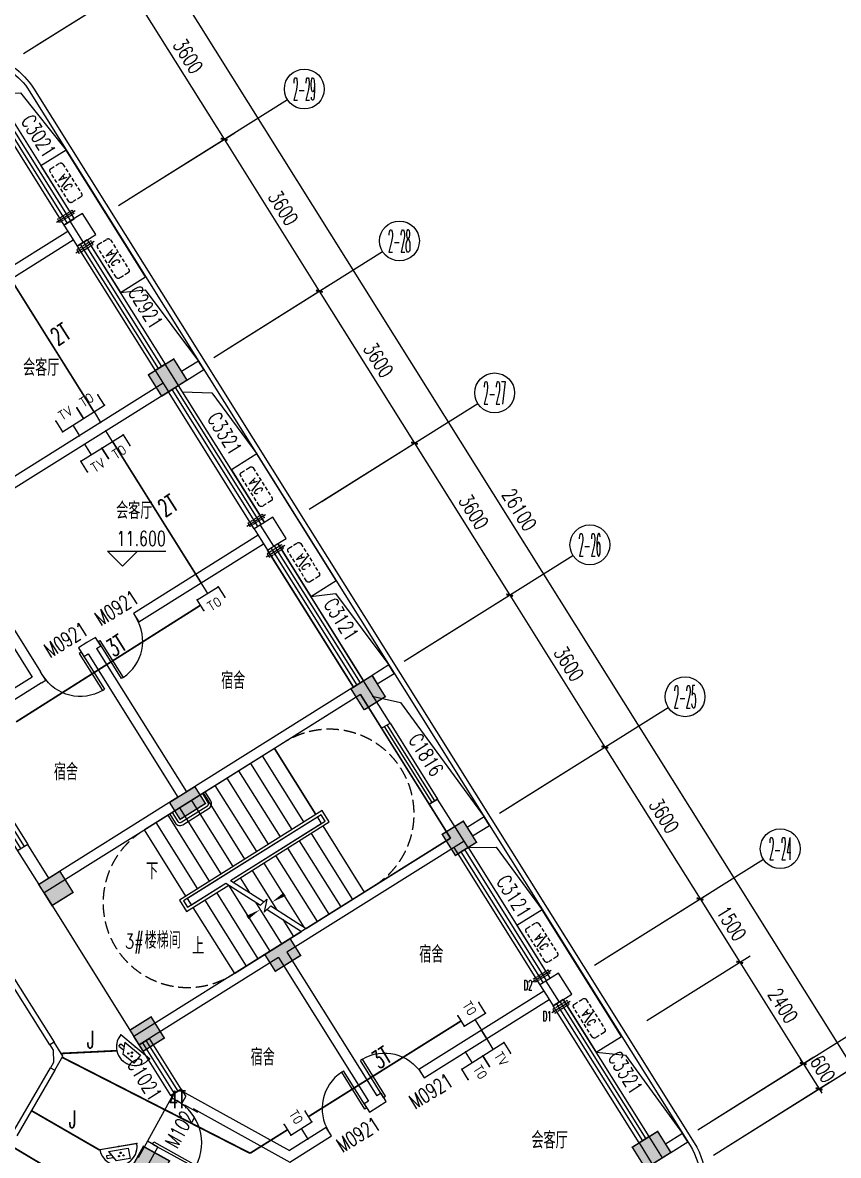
# Model space of a CAD drawing. Extents: x -9422388 to 15610651, y -1992469 to 953794.
# Drawn here: x -2628670 to -2612287, y -355864 to -333124 of the extents above; entities that cross this region are included whole.
import ezdxf
from ezdxf.enums import TextEntityAlignment as Align

# ---------------------------------------------------------------- set-up
doc = ezdxf.new("R2010")
doc.units = 0
doc.header["$LTSCALE"] = 1000
for name, pattern in [('( Hidden )', [0.375, 0.25, -0.125]), ('ACAD_ISO04W100', [30, 24, -3, 0, -3]), ('DASH', [0.35, 0.25, -0.1])]:
    doc.linetypes.add(name, pattern=pattern)
for name, color, linetype in [('A-ANNO-TEXT', 7, 'Continuous'), ('A-ELEV-LIN-0.3', 30, 'Continuous'), ('A-ELEV-LIN-0.4', 40, 'Continuous'), ('A-FLOR-HVAC', 4, 'Continuous'), ('A-FLOR-OTHER1-ON', 253, 'Continuous'), ('A-FLOR-OTHER2-ON', 83, 'Continuous'), ('A-SECT-DOOR', 141, 'Continuous'), ('AXIS', 3, 'Continuous'), ('AXIS_TEXT', 7, 'Continuous'), ('C-KZ', 2, 'Continuous'), ('C-Z-HATCH', 253, 'Continuous'), ('CABLETRAY_PDS', 5, 'Continuous'), ('COLUMN', 9, 'Continuous'), ('DIM_ELEV', 3, 'Continuous'), ('DIM_SYMB', 3, 'Continuous'), ('EQUIP-安防', 3, 'Continuous'), ('EQUIP-通讯', 3, 'Continuous'), ('PUB_TEXT', 7, 'Continuous'), ('STAIR', 2, 'Continuous'), ('TEL_TEXT', 7, 'Continuous'), ('WALL', 9, 'Continuous'), ('WINDOW', 4, 'Continuous'), ('WINDOW_TEXT', 7, 'Continuous'), ('WIRE-通讯', 4, 'Continuous')]:
    doc.layers.add(name, color=color, linetype=linetype)
doc.layers.add('建筑底图', color=8, linetype='Continuous', lineweight=5)
doc.styles.add('_SIMPLEX', font='SIMPLEX.shx', dxfattribs={"width": 0.7})
doc.styles.add('_TCH_AXIS', font='COMPLEX', dxfattribs={"bigfont": 'GBCBIG'})
doc.styles.add('_TCH_DIM', font='SIMPLEX', dxfattribs={"bigfont": 'GBCBIG'})
doc.styles.add('_TCH_DIM_T3', font='SIMPLEX', dxfattribs={"width": 0.705882, "bigfont": 'GBCBIG'})
doc.styles.add('_TCH_WINDOW', font='SIMPLEX', dxfattribs={"height": 3.5, "bigfont": 'GBCBIG'})
doc.styles.add('_TEL_ATTDEF', font='GBENOR', dxfattribs={"width": 0.8, "height": 3, "bigfont": 'GBCBIG'})
doc.styles.add('_TEL_DIM', font='SIMPLEX', dxfattribs={"width": 0.8, "height": 3.5, "bigfont": 'HZTXT'})
doc.styles.add('COMPLEX', font='COMPLEX')
doc.dimstyles.new('_TCH_ARCH&&100', dxfattribs={"dimtxt": 297.5, "dimasz": 100, "dimexe": 250, "dimexo": 300, "dimgap": 126.25, "dimtad": 1, "dimdec": 0, "dimzin": 0, "dimdsep": 46, "dimtxsty": '_TCH_DIM_T3', "dimblk": 'ARCHTICK', "dimcen": 0.09, "dimclrt": 7, "dimazin": 2, "dimtfac": 1, "dimtdec": 0, "dimtix": 1, "dimtmove": 2, "dimatfit": 3, "dimfxl": 0, "dimtolj": 1, "dimtzin": 0, "dimarcsym": 0})

# ---------------------------------------------------------------- blocks, each defined once
blk = doc.blocks.new('KTWJ1')
at = {"layer": 'A-FLOR-HVAC', "color": 0, "linetype": '( Hidden )', "ltscale": 0.3}
blk.add_lwpolyline([(152982, -14209, 0.414214), (153032, -14259), (153732, -14259, 0.414214), (153782, -14209), (153782, -14009, 0.414214), (153732, -13959), (153032, -13959, 0.414214), (152982, -14009)], format="xyb", close=True, dxfattribs=at)
at = {"layer": 'A-FLOR-HVAC', "color": 0, "style": '_TCH_WINDOW', "width": 0.705882}
blk.add_text('A/C', height=170, dxfattribs=at).set_placement((153214, -14188))
blk = doc.blocks.new('KTB')
at = {"layer": 'A-SECT-DOOR', "color": 0}
for points in [[(1060656, -376423), (1061320, -377483), (1061828, -377164), (1060235, -374622), (1059726, -374941), (1060390, -376000)], [(1064480, -382524), (1065143, -383583), (1065652, -383265), (1064059, -380723), (1063550, -381041), (1064214, -382101)], [(1070215, -391675), (1070879, -392734), (1071387, -392416), (1069794, -389874), (1069286, -390192), (1069950, -391252)]]:
    blk.add_lwpolyline(points, dxfattribs=at)
at = {"layer": 'A-FLOR-HVAC', "color": 8, "xscale": -1}
for p, rotation in [((966813, -252808), 122.0782976835921), ((967766, -254329), 122.0782976836109), ((970637, -258909), 122.0782976835921), ((971590, -260429), 122.0782976836109), ((976372, -268060), 122.0782976835921), ((977325, -269581), 122.0782976836109)]:
    blk.add_blockref('KTWJ1', p, dxfattribs=dict(at, rotation=rotation))
blk = doc.blocks.new('宿舍楼柱网1')
at = {"layer": 'C-Z-HATCH'}
h = blk.add_hatch(color=0, dxfattribs=at)
h.dxf.hatch_style = 1
h.paths.add_polyline_path([(649437, 161642), (649946, 161960), (649681, 162384), (649172, 162066)])
h = blk.add_hatch(color=0, dxfattribs=at)
h.dxf.hatch_style = 1
h.paths.add_polyline_path([(653505, 155340), (653929, 155605), (653664, 156029), (653240, 155764)])
h = blk.add_hatch(color=0, dxfattribs=at)
h.dxf.hatch_style = 1
h.paths.add_polyline_path([(649809, 153142), (650317, 153460), (650105, 153799), (649597, 153481)])
h = blk.add_hatch(color=0, dxfattribs=at)
h.dxf.hatch_style = 1
h.paths.add_polyline_path([(655338, 152417), (655762, 152682), (655497, 153106), (655073, 152841)])
h = blk.add_hatch(color=0, dxfattribs=at)
h.dxf.hatch_style = 1
h.paths.add_polyline_path([(647235, 151411), (647659, 151675), (647394, 152100), (646970, 151835)])
h = blk.add_hatch(color=0, dxfattribs=at)
h.dxf.hatch_style = 1
h.paths.add_polyline_path([(651721, 150092), (652229, 150410), (652017, 150749), (651509, 150431)])
h = blk.add_hatch(color=0, dxfattribs=at)
h.dxf.hatch_style = 1
h.paths.add_polyline_path([(649067, 148487), (649491, 148752), (649226, 149176), (648802, 148911)])
h = blk.add_hatch(color=0, dxfattribs=at)
h.dxf.hatch_style = 1
h.paths.add_polyline_path([(659156, 146135), (659665, 146453), (659400, 146877), (658891, 146560)])
h = blk.add_hatch(color=0, dxfattribs=at)
h.dxf.hatch_style = 1
h.paths.add_polyline_path([(648829, 146138), (649071, 146576), (649596, 146285), (649354, 145848)])
at = {"layer": 'C-KZ', "color": 0, "const_width": 30}
for points in [[(649440, 161638), (649946, 161960), (649681, 162384), (649172, 162066), (649437, 161642)], [(653510, 155343), (653929, 155605), (653664, 156029), (653240, 155764), (653505, 155340)], [(649809, 153142), (650317, 153460), (650105, 153799), (649597, 153481), (649809, 153142)], [(655338, 152417), (655762, 152682), (655497, 153106), (655073, 152841), (655338, 152417)], [(647235, 151411), (647659, 151675), (647394, 152100), (646970, 151835), (647235, 151411)], [(651721, 150092), (652229, 150410), (652017, 150749), (651509, 150431), (651721, 150092)], [(649067, 148487), (649491, 148752), (649226, 149176), (648802, 148911), (649067, 148487)], [(659156, 146135), (659665, 146453), (659400, 146877), (658891, 146560), (659156, 146135)], [(648829, 146138), (649071, 146576), (649596, 146285), (649354, 145848), (648829, 146138)]]:
    blk.add_lwpolyline(points, dxfattribs=at)
blk = doc.blocks.new('A$C0CF77FE4')
at = {"layer": 'A-FLOR-OTHER2-ON', "color": 0, "linetype": 'ACAD_ISO04W100', "ltscale": 5}
blk.add_line((40, 440), (40, 0), dxfattribs=at)
at = {"layer": 'A-FLOR-OTHER2-ON', "color": 0, "linetype": 'DASH', "ltscale": 0.1}
blk.add_lwpolyline([(0, 390), (80, 390), (80, 50), (0, 50)], close=True, dxfattribs=at)
blk = doc.blocks.new('$TCHSYS$WIN2D')
at = {"color": 0}
for p, q in [((-0.5, 0.5), (0.5, 0.5)), ((-0.5, 0.5), (-0.5, -0.5)), ((0.5, 0.5), (0.5, -0.5)), ((0.5, 0.1667), (-0.5, 0.1667)), ((0.5, -0.1667), (-0.5, -0.1667)), ((-0.5, -0.5), (0.5, -0.5))]:
    blk.add_line(p, q, dxfattribs=at)
blk = doc.blocks.new('$DorLib2D$00000001')
at = {"color": 0}
for p, q in [((0.45, 0.975), (0.5, 0.975)), ((0.45, 0), (0.45, 0.975)), ((0.5, 0), (0.5, 0.975)), ((0.5, 0), (0.45, 0))]:
    blk.add_line(p, q, dxfattribs=at)
at = {"color": 0, "lineweight": 13}
blk.add_arc((0.475, 0), 0.975, 91.4693, 180, dxfattribs=at)
blk = doc.blocks.new('_ArchTick')
at = {"color": 0, "linetype": 'ByBlock', "const_width": 0.4}
blk.add_lwpolyline([(-0.5, -0.5), (0.5, 0.5)], dxfattribs=at)
blk = doc.blocks.new('*D639')
at = {"layer": 'AXIS', "color": 0, "lineweight": -2, "transparency": 16777216}
for p, q in [((1919589, -372524), (1922343, -370798)), ((1922131, -370931), (1935992, -393046)), ((1933450, -394639), (1936204, -392913))]:
    blk.add_line(p, q, dxfattribs=at)
at = {"layer": 'Defpoints', "color": 0, "transparency": 16777216}
for p in [(1919335, -372683), (1935992, -393046), (1933196, -394798)]:
    blk.add_point(p, dxfattribs=at)
at = {"layer": 'AXIS', "color": 0, "lineweight": -2, "transparency": 16777216, "xscale": 100, "yscale": 100, "zscale": 100}
for p, rotation in [((1922131, -370931), 122.0782976762225), ((1935992, -393046), 302.0782976762225)]:
    blk.add_blockref('_ArchTick', p, dxfattribs=dict(at, rotation=rotation))
at = {"layer": 'AXIS', "color": 7, "transparency": 16777216, "insert": (1929295, -381842), "char_height": 297.5, "attachment_point": 5, "rotation": 302.0783, "style": '_TCH_DIM_T3'}
blk.add_mtext('\\A1;26100', dxfattribs=at)
blk = doc.blocks.new('*D640')
at = {"layer": 'AXIS', "color": 0, "lineweight": -2, "transparency": 16777216}
for p, q in [((1933131, -394131), (1935207, -392830)), ((1934996, -392962), (1934942, -392878)), ((1934996, -392962), (1935314, -393471)), ((1933450, -394639), (1935526, -393338)), ((1935314, -393471), (1935367, -393555))]:
    blk.add_line(p, q, dxfattribs=at)
at = {"layer": 'Defpoints', "color": 0, "transparency": 16777216}
for p in [(1935314, -393471), (1932877, -394290), (1933196, -394798)]:
    blk.add_point(p, dxfattribs=at)
at = {"layer": 'AXIS', "color": 0, "lineweight": -2, "transparency": 16777216, "xscale": 100, "yscale": 100, "zscale": 100}
for p, rotation in [((1934996, -392962), 302.0782976762146), ((1935314, -393471), 122.0782976762145)]:
    blk.add_blockref('_ArchTick', p, dxfattribs=dict(at, rotation=rotation))
at = {"layer": 'AXIS', "color": 7, "transparency": 16777216, "insert": (1935388, -393070), "char_height": 297.5, "attachment_point": 5, "rotation": 302.0783, "style": '_TCH_DIM_T3'}
blk.add_mtext('\\A1;600', dxfattribs=at)
blk = doc.blocks.new('*D641')
at = {"layer": 'AXIS', "color": 0, "lineweight": -2, "transparency": 16777216}
for p, q in [((1931857, -392097), (1933933, -390796)), ((1933721, -390929), (1934996, -392962)), ((1933131, -394131), (1935207, -392830))]:
    blk.add_line(p, q, dxfattribs=at)
at = {"layer": 'Defpoints', "color": 0, "transparency": 16777216}
for p in [(1931603, -392256), (1934996, -392962), (1932877, -394290)]:
    blk.add_point(p, dxfattribs=at)
at = {"layer": 'AXIS', "color": 0, "lineweight": -2, "transparency": 16777216, "xscale": 100, "yscale": 100, "zscale": 100}
for p, rotation in [((1933721, -390929), 122.0782976762265), ((1934996, -392962), 302.0782976762264)]:
    blk.add_blockref('_ArchTick', p, dxfattribs=dict(at, rotation=rotation))
at = {"layer": 'AXIS', "color": 7, "transparency": 16777216, "insert": (1934591, -391799), "char_height": 297.5, "attachment_point": 5, "rotation": 302.0783, "style": '_TCH_DIM_T3'}
blk.add_mtext('\\A1;2400', dxfattribs=at)
blk = doc.blocks.new('*D642')
at = {"layer": 'AXIS', "color": 0, "lineweight": -2, "transparency": 16777216}
for p, q in [((1931060, -390826), (1933136, -389525)), ((1932924, -389658), (1933721, -390929)), ((1931857, -392097), (1933933, -390796))]:
    blk.add_line(p, q, dxfattribs=at)
at = {"layer": 'Defpoints', "color": 0, "transparency": 16777216}
for p in [(1930806, -390985), (1933721, -390929), (1931603, -392256)]:
    blk.add_point(p, dxfattribs=at)
at = {"layer": 'AXIS', "color": 0, "lineweight": -2, "transparency": 16777216, "xscale": 100, "yscale": 100, "zscale": 100}
for p, rotation in [((1932924, -389658), 122.0782976762215), ((1933721, -390929), 302.0782976762216)]:
    blk.add_blockref('_ArchTick', p, dxfattribs=dict(at, rotation=rotation))
at = {"layer": 'AXIS', "color": 7, "transparency": 16777216, "insert": (1933556, -390147), "char_height": 297.5, "attachment_point": 5, "rotation": 302.0783, "style": '_TCH_DIM_T3'}
blk.add_mtext('\\A1;1500', dxfattribs=at)
blk = doc.blocks.new('*D643')
at = {"layer": 'AXIS', "color": 0, "lineweight": -2, "transparency": 16777216}
for p, q in [((1929148, -387776), (1931224, -386475)), ((1931012, -386607), (1932924, -389658)), ((1931060, -390826), (1933136, -389525))]:
    blk.add_line(p, q, dxfattribs=at)
at = {"layer": 'Defpoints', "color": 0, "transparency": 16777216}
for p in [(1928894, -387935), (1932924, -389658), (1930806, -390985)]:
    blk.add_point(p, dxfattribs=at)
at = {"layer": 'AXIS', "color": 0, "lineweight": -2, "transparency": 16777216, "xscale": 100, "yscale": 100, "zscale": 100}
for p, rotation in [((1931012, -386607), 122.0782976762219), ((1932924, -389658), 302.0782976762218)]:
    blk.add_blockref('_ArchTick', p, dxfattribs=dict(at, rotation=rotation))
at = {"layer": 'AXIS', "color": 7, "transparency": 16777216, "insert": (1932201, -387987), "char_height": 297.5, "attachment_point": 5, "rotation": 302.0783, "style": '_TCH_DIM_T3'}
blk.add_mtext('\\A1;3600', dxfattribs=at)
blk = doc.blocks.new('*D644')
at = {"layer": 'AXIS', "color": 0, "lineweight": -2, "transparency": 16777216}
for p, q in [((1927237, -384725), (1929312, -383424)), ((1929101, -383557), (1931012, -386607)), ((1929148, -387776), (1931224, -386475))]:
    blk.add_line(p, q, dxfattribs=at)
at = {"layer": 'Defpoints', "color": 0, "transparency": 16777216}
for p in [(1926982, -384885), (1931012, -386607), (1928894, -387935)]:
    blk.add_point(p, dxfattribs=at)
at = {"layer": 'AXIS', "color": 0, "lineweight": -2, "transparency": 16777216, "xscale": 100, "yscale": 100, "zscale": 100}
for p, rotation in [((1929101, -383557), 122.0782976762216), ((1931012, -386607), 302.0782976762216)]:
    blk.add_blockref('_ArchTick', p, dxfattribs=dict(at, rotation=rotation))
at = {"layer": 'AXIS', "color": 7, "transparency": 16777216, "insert": (1930290, -384936), "char_height": 297.5, "attachment_point": 5, "rotation": 302.0783, "style": '_TCH_DIM_T3'}
blk.add_mtext('\\A1;3600', dxfattribs=at)
blk = doc.blocks.new('*D645')
at = {"layer": 'AXIS', "color": 0, "lineweight": -2, "transparency": 16777216}
for p, q in [((1925325, -381675), (1927401, -380374)), ((1927189, -380507), (1929101, -383557)), ((1927237, -384725), (1929312, -383424))]:
    blk.add_line(p, q, dxfattribs=at)
at = {"layer": 'Defpoints', "color": 0, "transparency": 16777216}
for p in [(1925070, -381834), (1929101, -383557), (1926982, -384885)]:
    blk.add_point(p, dxfattribs=at)
at = {"layer": 'AXIS', "color": 0, "lineweight": -2, "transparency": 16777216, "xscale": 100, "yscale": 100, "zscale": 100}
for p, rotation in [((1927189, -380507), 122.0782976762225), ((1929101, -383557), 302.0782976762225)]:
    blk.add_blockref('_ArchTick', p, dxfattribs=dict(at, rotation=rotation))
at = {"layer": 'AXIS', "color": 7, "transparency": 16777216, "insert": (1928378, -381886), "char_height": 297.5, "attachment_point": 5, "rotation": 302.0783, "style": '_TCH_DIM_T3'}
blk.add_mtext('\\A1;3600', dxfattribs=at)
blk = doc.blocks.new('*D646')
at = {"layer": 'AXIS', "color": 0, "lineweight": -2, "transparency": 16777216}
for p, q in [((1923413, -378625), (1925489, -377324)), ((1925277, -377456), (1927189, -380507)), ((1925325, -381675), (1927401, -380374))]:
    blk.add_line(p, q, dxfattribs=at)
at = {"layer": 'Defpoints', "color": 0, "transparency": 16777216}
for p in [(1923159, -378784), (1927189, -380507), (1925070, -381834)]:
    blk.add_point(p, dxfattribs=at)
at = {"layer": 'AXIS', "color": 0, "lineweight": -2, "transparency": 16777216, "xscale": 100, "yscale": 100, "zscale": 100}
for p, rotation in [((1925277, -377456), 122.078297676224), ((1927189, -380507), 302.078297676224)]:
    blk.add_blockref('_ArchTick', p, dxfattribs=dict(at, rotation=rotation))
at = {"layer": 'AXIS', "color": 7, "transparency": 16777216, "insert": (1926466, -378835), "char_height": 297.5, "attachment_point": 5, "rotation": 302.0783, "style": '_TCH_DIM_T3'}
blk.add_mtext('\\A1;3600', dxfattribs=at)
blk = doc.blocks.new('*D647')
at = {"layer": 'AXIS', "color": 0, "lineweight": -2, "transparency": 16777216}
for p, q in [((1921501, -375574), (1923577, -374273)), ((1923365, -374406), (1925277, -377456)), ((1923413, -378625), (1925489, -377324))]:
    blk.add_line(p, q, dxfattribs=at)
at = {"layer": 'Defpoints', "color": 0, "transparency": 16777216}
for p in [(1921247, -375734), (1925277, -377456), (1923159, -378784)]:
    blk.add_point(p, dxfattribs=at)
at = {"layer": 'AXIS', "color": 0, "lineweight": -2, "transparency": 16777216, "xscale": 100, "yscale": 100, "zscale": 100}
for p, rotation in [((1923365, -374406), 122.0782976762219), ((1925277, -377456), 302.0782976762218)]:
    blk.add_blockref('_ArchTick', p, dxfattribs=dict(at, rotation=rotation))
at = {"layer": 'AXIS', "color": 7, "transparency": 16777216, "insert": (1924554, -375785), "char_height": 297.5, "attachment_point": 5, "rotation": 302.0783, "style": '_TCH_DIM_T3'}
blk.add_mtext('\\A1;3600', dxfattribs=at)
blk = doc.blocks.new('*D648')
at = {"layer": 'AXIS', "color": 0, "lineweight": -2, "transparency": 16777216}
for p, q in [((1919589, -372524), (1921665, -371223)), ((1921453, -371356), (1923365, -374406)), ((1921501, -375574), (1923577, -374273))]:
    blk.add_line(p, q, dxfattribs=at)
at = {"layer": 'Defpoints', "color": 0, "transparency": 16777216}
for p in [(1919335, -372683), (1923365, -374406), (1921247, -375734)]:
    blk.add_point(p, dxfattribs=at)
at = {"layer": 'AXIS', "color": 0, "lineweight": -2, "transparency": 16777216, "xscale": 100, "yscale": 100, "zscale": 100}
for p, rotation in [((1921453, -371356), 122.078297676223), ((1923365, -374406), 302.078297676223)]:
    blk.add_blockref('_ArchTick', p, dxfattribs=dict(at, rotation=rotation))
at = {"layer": 'AXIS', "color": 7, "transparency": 16777216, "insert": (1922642, -372735), "char_height": 297.5, "attachment_point": 5, "rotation": 302.0783, "style": '_TCH_DIM_T3'}
blk.add_mtext('\\A1;3600', dxfattribs=at)
blk = doc.blocks.new('_AXISO')
at = {"color": 0}
blk.add_circle((0, 0), 0.5, dxfattribs=at)
at = {"layer": 'AXIS_TEXT', "color": 0, "style": 'COMPLEX', "width": 1.041667}
blk.add_attdef('A', text='', height=0.56, dxfattribs=at).set_placement((-0.25, -0.28), (0.25, -0.28), align=Align.FIT)
blk = doc.blocks.new('$equip$00002353')
for p, q in [((0.75, 0), (-0.75, 0)), ((-0.517, -0.393), (-0.517, -0.273)), ((-0.517, -0.273), (-0.341, -0.273)), ((-0.517, -0.393), (-0.273, -0.393)), ((-0.427, -0.123), (0.383, -0.123)), ((-0.427, -0.123), (-0.187, -0.543)), ((0.383, -0.123), (0.383, -0.543)), ((0.383, -0.543), (-0.187, -0.543))]:
    blk.add_line(p, q)
at = {"const_width": 0.04}
for points in [[(-0.75, 0), (-0.779, 0)], [(0.75, 0), (0.779, 0)]]:
    blk.add_lwpolyline(points, dxfattribs=at)
blk.add_lwpolyline([(0.75, 0, -1), (-0.75, 0), (0.75, 0), (0.75, 0, -1), (-0.75, 0, -1.517539)], format="xyb", dxfattribs=at)
for centre, radius in [((-0.038, -0.38), 0.024), ((0.052, -0.26), 0.03), ((0.142, -0.38), 0.024)]:
    blk.add_circle(centre, radius)
blk.add_arc((0, 0), 0.75, 180, 0)
for p in [(-0.75, 0), (0, 0), (0.75, 0), (0, -0.75)]:
    blk.add_point(p)
for points in [[(-0.059, -0.368), (-0.017, -0.368), (-0.062, -0.38), (-0.014, -0.38)], [(-0.059, -0.392), (-0.017, -0.392), (-0.062, -0.38), (-0.014, -0.38)], [(-0.05, -0.359), (-0.026, -0.359), (-0.059, -0.368), (-0.017, -0.368)], [(-0.05, -0.401), (-0.026, -0.401), (-0.059, -0.392), (-0.017, -0.392)], [(-0.038, -0.356), (-0.038, -0.356), (-0.05, -0.359), (-0.026, -0.359)], [(-0.038, -0.404), (-0.038, -0.404), (-0.05, -0.401), (-0.026, -0.401)], [(0.026, -0.245), (0.078, -0.245), (0.022, -0.26), (0.082, -0.26)], [(0.026, -0.275), (0.078, -0.275), (0.022, -0.26), (0.082, -0.26)], [(0.037, -0.234), (0.067, -0.234), (0.026, -0.245), (0.078, -0.245)], [(0.037, -0.286), (0.067, -0.286), (0.026, -0.275), (0.078, -0.275)], [(0.052, -0.23), (0.052, -0.23), (0.037, -0.234), (0.067, -0.234)], [(0.052, -0.29), (0.052, -0.29), (0.037, -0.286), (0.067, -0.286)], [(0.121, -0.368), (0.163, -0.368), (0.118, -0.38), (0.166, -0.38)], [(0.121, -0.392), (0.163, -0.392), (0.118, -0.38), (0.166, -0.38)], [(0.13, -0.359), (0.154, -0.359), (0.121, -0.368), (0.163, -0.368)], [(0.13, -0.401), (0.154, -0.401), (0.121, -0.392), (0.163, -0.392)], [(0.142, -0.356), (0.142, -0.356), (0.13, -0.359), (0.154, -0.359)], [(0.142, -0.404), (0.142, -0.404), (0.13, -0.401), (0.154, -0.401)]]:
    blk.add_solid(points)
at = {"color": 7, "style": '_TEL_DIM', "flags": 1}
blk.add_attdef('A', text='', height=0.00002, dxfattribs=at).set_placement((0, 0), align=Align.MIDDLE_CENTER)
blk = doc.blocks.new('$equip$00001847')
for p, q in [((-0.5, 0.499), (-0.5, 0.999)), ((0.5, 0.999), (0.5, 0.499)), ((0.5, 0.499), (-0.5, 0.499)), ((0, 0.5), (0, 0))]:
    blk.add_line(p, q)
for p in [(-0.5, 0.999), (0.5, 0.999), (-0.5, 0.499), (0.5, 0.499), (0, 0)]:
    blk.add_point(p)
at = {"color": 7, "style": '_TEL_DIM'}
blk.add_attdef('$TEXT$', text='', height=0.4, dxfattribs=at).set_placement((0, 0.999), align=Align.MIDDLE_CENTER)
at = {"color": 7, "style": '_TEL_DIM', "flags": 1}
blk.add_attdef('A', text='', height=0.00002, dxfattribs=at).set_placement((0, 0), align=Align.MIDDLE_CENTER)
blk = doc.blocks.new('$equip$00001802')
for p, q in [((-0.5, 0.499), (-0.5, 0.999)), ((0.5, 0.999), (0.5, 0.499)), ((0.5, 0.499), (-0.5, 0.499)), ((0, 0.5), (0, 0))]:
    blk.add_line(p, q)
for p in [(-0.5, 0.999), (0.5, 0.999), (-0.5, 0.499), (0.5, 0.499), (0, 0)]:
    blk.add_point(p)
at = {"color": 7, "style": '_TEL_DIM'}
blk.add_attdef('$TEXT$', text='', height=0.4, dxfattribs=at).set_placement((0, 0.999), align=Align.MIDDLE_CENTER)
at = {"color": 7, "style": '_TEL_DIM', "flags": 1}
blk.add_attdef('A', text='', height=0.00002, dxfattribs=at).set_placement((0, 0), align=Align.MIDDLE_CENTER)
blk = doc.blocks.new('4444')
at = {"color": 8}
for points in [[(1922273.2, -387953.1), (1922384.5, -388131.2, 0.4142136), (1922536, -388166.2), (1923061.8, -387837.7, 0.4142136), (1923096.8, -387686.1), (1922985.5, -387508)], [(1922324.1, -387921.3), (1922435.3, -388099.4, 0.4142136), (1922504.2, -388115.3), (1923030, -387786.8, 0.4142136), (1923045.9, -387717.9), (1922934.6, -387539.8)]]:
    blk.add_lwpolyline(points, format="xyb", dxfattribs=at)
blk.add_lwpolyline([(1919748.4, -389536.7), (1921554.1, -392417.6)], dxfattribs=at)
at = {"layer": 'A-ELEV-LIN-0.3', "color": 8}
for points in [[(1910300.1, -378228), (1910300.1, -378228, -0.4142136), (1910521.4, -377263.1), (1917469.5, -372908.3, -0.4142136), (1919537.1, -373382.6), (1932807.3, -394555, -0.2728148), (1932848.7, -396077.9), (1928630, -403701.1, -0.2728148), (1927317.5, -404474.7), (1876130.2, -404474.7, -0.4142134), (1874530.2, -402874.7), (1874530.2, -394774.7, -0.4142137), (1875230.2, -394074.7), (1875230.2, -394074.7)], [(1910384.8, -378174.9), (1910384.8, -378174.9, -0.4142136), (1910574.5, -377347.8), (1917522.6, -372993, -0.4142136), (1919452.3, -373435.7), (1932722.6, -394608.1, -0.2728148), (1932761.2, -396029.5), (1928542.5, -403652.6, -0.2728148), (1927317.5, -404374.7), (1904330.2, -404374.7)]]:
    blk.add_lwpolyline(points, format="xyb", dxfattribs=at)
for points in [[(1922957.5, -379028.1), (1922851.2, -378858.6), (1922512.3, -379071), (1922618.5, -379240.5)], [(1926781.2, -385128.8), (1926675, -384959.3), (1926336.1, -385171.8), (1926442.3, -385341.2)], [(1928693.1, -388179.2), (1928586.9, -388009.7), (1928248, -388222.1), (1928354.2, -388391.6)], [(1932676.2, -394534.1), (1932570, -394364.6), (1932231, -394577), (1932337.3, -394746.5)]]:
    blk.add_lwpolyline(points, close=True, dxfattribs=at)
at = {"layer": 'A-ELEV-LIN-0.4', "color": 8}
for points in [[(1918787.5, -373500.5), (1919278.5, -373476.5), (1920195.9, -374622)], [(1921280.7, -377482.6), (1921781.5, -377425.4), (1922851.2, -378858.6)], [(1922530.7, -379475), (1923119.9, -379498.5), (1924019.6, -380722.7)], [(1925104.5, -383583.3), (1925605.3, -383526.1), (1926675, -384959.3)], [(1926336.2, -385585.2), (1926908.4, -385711.6), (1928586.9, -388009.7)], [(1928264.6, -388625.2), (1928830.6, -388615.6), (1929755.2, -389873.8)], [(1930840.1, -392734.4), (1931424.3, -392791.7), (1932570, -394364.6)]]:
    blk.add_lwpolyline(points, dxfattribs=at)
at = {"layer": 'A-FLOR-OTHER1-ON', "color": 8, "linetype": 'DASH'}
for centre, start, end in [((1925481, -387950), 302.07807, 122.0783), ((1922634, -389734.5), 122.07818, 302.0783)]:
    blk.add_arc(centre, 1700, start, end, dxfattribs=at)
at = {"layer": 'AXIS', "color": 8}
for p, q in [((1919334.8, -372683.3), (1922724.1, -370559)), ((1921246.7, -375733.6), (1924636, -373609.3)), ((1923158.5, -378784), (1926547.8, -376659.7)), ((1925070.4, -381834.4), (1928459.7, -379710.1)), ((1926982.3, -384884.7), (1930371.6, -382760.4)), ((1928894.2, -387935.1), (1932283.5, -385810.8)), ((1930806.1, -390985.5), (1934195.4, -388861.2)), ((1932877.3, -394290), (1936266.6, -392165.7)), ((1933195.9, -394798.4), (1936585.2, -392674.1))]:
    blk.add_line(p, q, dxfattribs=at)
at = {"layer": 'COLUMN', "color": 8}
for p, q in [((1920520.8, -375893.6), (1920266.6, -376052.9)), ((1920786.3, -376317.2), (1920520.8, -375893.6)), ((1920266.6, -376052.9), (1920532.1, -376476.6)), ((1920532.1, -376476.6), (1920786.3, -376317.2)), ((1924344.5, -381994.3), (1924090.3, -382153.6)), ((1924610.1, -382418), (1924344.5, -381994.3)), ((1924090.3, -382153.6), (1924355.9, -382577.3)), ((1924355.9, -382577.3), (1924610.1, -382418)), ((1930080.2, -391145.4), (1929826, -391304.7)), ((1929826, -391304.7), (1930091.5, -391728.4)), ((1930345.7, -391569), (1930080.2, -391145.4)), ((1930091.5, -391728.4), (1930345.7, -391569))]:
    blk.add_line(p, q, dxfattribs=at)
at = {"layer": 'DIM_ELEV', "color": 8}
for p, q in [((1921325.5, -382973.5), (1921025.5, -382673.5)), ((1921025.5, -382673.5), (1922196.3, -382673.5)), ((1921325.5, -382973.5), (1921625.5, -382673.5))]:
    blk.add_line(p, q, dxfattribs=at)
at = {"layer": 'DIM_SYMB', "color": 8}
for points in [[(1922077.9, -389035.6, 0, 0, 0), (1925670.6, -386783.8, 0, 0, 0), (1926613.3, -388287.8, 0, 0, 0), (1924325.5, -389721.7, 0, 80, 0), (1924579.7, -389562.4, 0, 0, 0)], [(1923020.6, -390539.6, 0, 0, 0), (1924088.2, -389870.4, 0, 80, 0), (1923834, -390029.7, 0, 0, 0)]]:
    blk.add_lwpolyline(points, format="xyseb", dxfattribs=at)
at = {"layer": 'STAIR', "color": 8}
for p, q in [((1926103.4, -385553.7), (1924374.8, -386637.1)), ((1927909, -388434.6), (1926103.4, -385553.7)), ((1924374.8, -386637.1), (1921765.1, -388272.8)), ((1924968.7, -388111.8), (1924137.6, -386785.8)), ((1925206, -387963.1), (1924374.8, -386637.1)), ((1924374.8, -386637.1), (1925206, -387963.1)), ((1924731.5, -388260.5), (1923900.3, -386934.5)), ((1924257, -388557.9), (1923425.8, -387231.9)), ((1924494.2, -388409.2), (1923663.1, -387083.2)), ((1924019.7, -388706.6), (1923188.6, -387380.6)), ((1923545.2, -389004), (1922714.1, -387678)), ((1923782.5, -388855.3), (1922951.3, -387529.3)), ((1925333.1, -387883.5), (1922469.1, -389678.5)), ((1923308, -389152.7), (1922476.8, -387826.7)), ((1925476.4, -388112.2), (1925333.1, -387883.5)), ((1922833.5, -389450.1), (1922002.3, -388124.1)), ((1923070.7, -389301.4), (1922239.6, -387975.4)), ((1925314.1, -387966.2), (1922551.8, -389697.5)), ((1925237.8, -388014), (1922628.1, -389649.7)), ((1923494.4, -389283.7), (1925393.7, -388093.3)), ((1923494.4, -389283.7), (1925317.5, -388141.1)), ((1923550.4, -389319.4), (1925476.4, -388112.2)), ((1925237.8, -388014), (1925317.5, -388141.1)), ((1925393.7, -388093.3), (1925314.1, -387966.2)), ((1922596.2, -389598.8), (1921765.1, -388272.8)), ((1925112.1, -388340.6), (1925943.2, -389666.7)), ((1925349.3, -388191.9), (1926180.5, -389518)), ((1925349.3, -388191.9), (1926180.5, -389518)), ((1924874.8, -388489.3), (1925706, -389815.4)), ((1926180.5, -389518), (1927909, -388434.6)), ((1924400.3, -388786.7), (1925231.5, -390112.8)), ((1924637.6, -388638), (1925468.7, -389964.1)), ((1923925.8, -389084.1), (1924419.8, -389872.2)), ((1924163.1, -388935.4), (1924969.3, -390221.6)), ((1923494.4, -389283.7), (1924169.2, -389712.9)), ((1923688.6, -389232.8), (1923870.4, -389522.8)), ((1922612.5, -389907.3), (1923456.6, -389378.2)), ((1922631.5, -389824.6), (1923400.5, -389342.6)), ((1922707.7, -389776.8), (1923400.5, -389342.6)), ((1923214.1, -389530.2), (1924045.2, -390856.3)), ((1923400.5, -389342.6), (1924092.9, -389782.9)), ((1923451.3, -389381.5), (1924282.5, -390707.6)), ((1925013.2, -390249.6), (1926180.5, -389518)), ((1922469.1, -389678.5), (1922612.5, -389907.3)), ((1922551.8, -389697.5), (1922631.5, -389824.6)), ((1922707.7, -389776.8), (1922628.1, -389649.7)), ((1922976.8, -389678.9), (1923808, -391005)), ((1923993.9, -389719.9), (1924519.7, -390558.9)), ((1924092.9, -389782.9), (1924224.4, -389662.2)), ((1924224.4, -389662.2), (1924166.4, -389924.8)), ((1922739.6, -389827.6), (1923570.7, -391153.7)), ((1924166.4, -389924.8), (1924304, -389798.6)), ((1924227.7, -389868.6), (1924919.3, -390308.4)), ((1924304, -389798.6), (1925013.2, -390249.6)), ((1924543.3, -390069.3), (1924757, -390410.2)), ((1923570.7, -391153.7), (1924919.3, -390308.4))]:
    blk.add_line(p, q, dxfattribs=at)
at = {"layer": 'WALL', "color": 8}
for p, q in [((1920351.3, -375999.7), (1920147.9, -376127.2)), ((1920351.3, -375999.8), (1920351.3, -375999.7)), ((1920227.6, -376254.3), (1917719.5, -377826.3)), ((1920147.9, -376127.2), (1920280.7, -376339.1)), ((1920280.7, -376339.1), (1920413.5, -376550.9)), ((1917825.7, -377995.8), (1920333.8, -376423.8)), ((1920413.5, -376550.9), (1920532.1, -376476.6)), ((1922183.5, -378923), (1921980.2, -379050.5)), ((1921980.2, -379050.5), (1922192.6, -379389.4)), ((1922396, -379262), (1922183.5, -378923)), ((1922139.5, -379304.7), (1916021.8, -383139.1)), ((1922449.1, -379346.7), (1922396, -379262)), ((1922245.7, -379474.2), (1916128, -383308.6)), ((1922192.6, -379389.4), (1922245.7, -379474.2)), ((1922245.7, -379474.2), (1922449.1, -379346.7)), ((1924090.3, -382153.6), (1923971.7, -382228)), ((1923971.7, -382228), (1924104.5, -382439.8)), ((1924051.4, -382355.1), (1921543.3, -383927.1)), ((1924104.5, -382439.8), (1925963.2, -385405.4)), ((1921649.5, -384096.5), (1924157.6, -382524.5)), ((1924440.6, -382524.2), (1926166.6, -385278)), ((1918723.2, -383570.2), (1919679.2, -385095.4)), ((1918660, -383845.9), (1919509.7, -385201.6)), ((1921543.3, -383927.1), (1921649.5, -384096.5)), ((1920611.2, -384511.2), (1920441.8, -384617.5)), ((1920780.7, -384405), (1920611.2, -384511.2)), ((1920886.9, -384574.5), (1920780.7, -384405)), ((1920441.8, -384617.5), (1920548, -384786.9)), ((1920548, -384786.9), (1920632.7, -384733.8)), ((1920632.7, -384733.8), (1922438.4, -387614.7)), ((1920802.2, -384627.6), (1920886.9, -384574.5)), ((1920802.2, -384627.6), (1922607.9, -387508.5)), ((1919509.7, -385201.6), (1917899.8, -386210.7)), ((1919785.4, -385264.9), (1919679.2, -385095.4)), ((1919700.7, -385318), (1917836.6, -386486.4)), ((1919700.7, -385318), (1919785.4, -385264.9)), ((1926166.6, -385278), (1922607.9, -387508.5)), ((1926697.7, -386125.3), (1926166.6, -385278)), ((1926103.4, -385553.7), (1922629.3, -387731.1)), ((1926103.4, -385553.7), (1926528.2, -386231.5)), ((1926528.2, -386231.5), (1926697.7, -386125.3)), ((1922438.4, -387614.7), (1919642.2, -389367.3)), ((1927653.6, -387650.5), (1927484.2, -387756.7)), ((1928184.7, -388497.8), (1927653.6, -387650.5)), ((1922629.3, -387731.1), (1919748.4, -389536.7)), ((1927484.2, -387756.7), (1927909, -388434.6)), ((1919420.7, -388562), (1919217.4, -388689.4)), ((1919845.6, -389239.8), (1919420.7, -388562)), ((1927909, -388434.6), (1924435, -390612)), ((1928184.7, -388497.8), (1924625.9, -390728.3)), ((1927981.3, -388625.3), (1928061, -388752.4)), ((1928061, -388752.4), (1928264.4, -388624.9)), ((1928264.4, -388624.9), (1928184.7, -388497.8)), ((1919217.4, -388689.4), (1919642.2, -389367.3)), ((1919748.4, -389536.7), (1919642.2, -389367.3)), ((1924435, -390612), (1921554.1, -392417.6)), ((1924456.5, -390834.5), (1921660.3, -392587.1)), ((1924456.5, -390834.5), (1926262.1, -393715.4)), ((1924625.9, -390728.3), (1926431.6, -393609.2)), ((1929826, -391304.7), (1929707.3, -391379.1)), ((1929787, -391506.2), (1927278.9, -393078.1)), ((1929707.3, -391379.1), (1929840.1, -391590.9)), ((1927385.1, -393247.6), (1929893.2, -391675.6)), ((1929840.1, -391590.9), (1929972.9, -391802.7)), ((1929972.9, -391802.7), (1930091.5, -391728.4)), ((1921660.3, -392587.1), (1921554.1, -392417.6)), ((1921660.3, -392587.1), (1921863.7, -392459.6)), ((1927278.9, -393078.1), (1927385.1, -393247.6)), ((1922297, -393602.9), (1922500.4, -393475.5)), ((1922297, -393602.9), (1922315.6, -393632.6)), ((1922315.6, -393632.6), (1922308.1, -393646.2)), ((1922500.4, -393475.5), (1922594.1, -393625)), ((1922518.1, -393762.4), (1922594.1, -393625)), ((1922525, -393514.8), (1924679.7, -394707.3)), ((1926516.3, -393556.1), (1926431.6, -393609.2)), ((1926622.6, -393725.6), (1926516.3, -393556.1)), ((1922308.1, -393646.2), (1922518.1, -393762.4)), ((1926262.1, -393715.4), (1926177.4, -393768.5)), ((1926177.4, -393768.5), (1926283.6, -393938)), ((1926283.6, -393938), (1926453.1, -393831.8)), ((1926453.1, -393831.8), (1926622.6, -393725.6)), ((1922744.4, -393864.8), (1924686, -394939.3)), ((1925414.8, -394246.5), (1924679.7, -394707.3)), ((1925521, -394416), (1925414.8, -394246.5)), ((1921823.9, -394521.2), (1921639.9, -394853.6)), ((1922033.9, -394637.4), (1921823.9, -394521.2)), ((1924686, -394939.3), (1925521, -394416)), ((1931902.2, -394429.1), (1931698.9, -394556.5)), ((1932167.8, -394852.7), (1931902.2, -394429.1)), ((1921849.9, -394969.9), (1922033.9, -394637.4)), ((1931698.9, -394556.5), (1931964.4, -394980.2))]:
    blk.add_line(p, q, dxfattribs=at)
at = {"layer": 'WINDOW', "color": 8}
blk.add_line((1922308.1, -393646.2), (1921823.9, -394521.2), dxfattribs=at)
at = {"color": 8}
blk.add_blockref('宿舍楼柱网1', (1272672.3, -541201.1), dxfattribs=at)
at = {"layer": 'A-FLOR-OTHER2-ON', "color": 8, "linetype": 'DASH', "rotation": 122.0783001587689}
for p in [(1920392.3, -375871.7), (1924216.1, -381972.4), (1929951.7, -391123.5)]:
    blk.add_blockref('A$C0CF77FE4', p, dxfattribs=at)
at = {"layer": 'A-FLOR-OTHER2-ON', "color": 8, "linetype": 'DASH', "xscale": -1, "rotation": 122.0783001587689}
for p in [(1920736.3, -376420.5), (1924560.1, -382521.2), (1930295.7, -391672.3)]:
    blk.add_blockref('A$C0CF77FE4', p, dxfattribs=at)
at = {"layer": 'A-SECT-DOOR', "color": 8}
blk.add_blockref('KTB', (859961, 0), dxfattribs=at)
at = {"layer": 'AXIS', "color": 8}
ref = blk.add_blockref('_AXISO', (1924974.9, -373396.9), dxfattribs=dict(at, xscale=800, yscale=800, zscale=800))
ref.add_attrib('A', '2-29', dxfattribs={"layer": 'AXIS_TEXT', "color": 8, "height": 452.55, "style": '_TCH_AXIS', "width": 0.2625}).set_placement((1924748.6, -373623.2), (1925201.2, -373623.2), align=Align.FIT)
ref = blk.add_blockref('_AXISO', (1926886.8, -376447.3), dxfattribs=dict(at, xscale=800, yscale=800, zscale=800))
ref.add_attrib('A', '2-28', dxfattribs={"layer": 'AXIS_TEXT', "color": 8, "height": 452.55, "style": '_TCH_AXIS', "width": 0.2625}).set_placement((1926660.5, -376673.5), (1927113, -376673.5), align=Align.FIT)
ref = blk.add_blockref('_AXISO', (1928798.6, -379497.6), dxfattribs=dict(at, xscale=800, yscale=800, zscale=800))
ref.add_attrib('A', '2-27', dxfattribs={"layer": 'AXIS_TEXT', "color": 8, "height": 452.55, "style": '_TCH_AXIS', "width": 0.2625}).set_placement((1928572.4, -379723.9), (1929024.9, -379723.9), align=Align.FIT)
ref = blk.add_blockref('_AXISO', (1930710.5, -382548), dxfattribs=dict(at, xscale=800, yscale=800, zscale=800))
ref.add_attrib('A', '2-26', dxfattribs={"layer": 'AXIS_TEXT', "color": 8, "height": 452.55, "style": '_TCH_AXIS', "width": 0.2625}).set_placement((1930484.3, -382774.3), (1930936.8, -382774.3), align=Align.FIT)
ref = blk.add_blockref('_AXISO', (1932622.4, -385598.4), dxfattribs=dict(at, xscale=800, yscale=800, zscale=800))
ref.add_attrib('A', '2-25', dxfattribs={"layer": 'AXIS_TEXT', "color": 8, "height": 452.55, "style": '_TCH_AXIS', "width": 0.2625}).set_placement((1932396.1, -385824.6), (1932848.7, -385824.6), align=Align.FIT)
ref = blk.add_blockref('_AXISO', (1934534.3, -388648.7), dxfattribs=dict(at, xscale=800, yscale=800, zscale=800))
ref.add_attrib('A', '2-24', dxfattribs={"layer": 'AXIS_TEXT', "color": 8, "height": 452.55, "style": '_TCH_AXIS', "width": 0.256098}).set_placement((1934308, -388875), (1934760.6, -388875), align=Align.FIT)
at = {"layer": 'WINDOW', "color": 8}
ref = blk.add_blockref('$TCHSYS$WIN2D', (1919466.3, -374813.7), dxfattribs=dict(at, xscale=2950, yscale=-240, zscale=2950, rotation=302.078297676223))
ref.add_attrib('A', 'C3021', (1919272.7, -374036.4), dxfattribs={"layer": 'WINDOW_TEXT', "color": 8, "height": 297.5, "rotation": 302.0783, "style": '_TCH_WINDOW', "width": 0.705882})
ref = blk.add_blockref('$TCHSYS$WIN2D', (1921298.5, -377737), dxfattribs=dict(at, xscale=2950, yscale=240, zscale=2950, rotation=302.0782976762235))
ref.add_attrib('A', 'C2921', (1921421.1, -377473.8), dxfattribs={"layer": 'WINDOW_TEXT', "color": 8, "height": 297.5, "rotation": 302.0783, "style": '_TCH_WINDOW', "width": 0.705882})
ref = blk.add_blockref('$TCHSYS$WIN2D', (1923210.4, -380787.3), dxfattribs=dict(at, xscale=3250, yscale=-240, zscale=3250, rotation=122.078297676223))
ref.add_attrib('A', 'C3321', (1923011.8, -380007.5), dxfattribs={"layer": 'WINDOW_TEXT', "color": 8, "height": 297.5, "rotation": 302.0783, "style": '_TCH_WINDOW', "width": 0.705882})
ref = blk.add_blockref('$TCHSYS$WIN2D', (1925202, -383964.9), dxfattribs=dict(at, xscale=-3250.245230073956, yscale=-240, zscale=-3250.245230073956, rotation=302.0782976762235))
ref.add_attrib('A', 'C3121', (1925350.1, -383739.1), dxfattribs={"layer": 'WINDOW_TEXT', "color": 8, "height": 297.5, "rotation": 302.0783, "style": '_TCH_WINDOW', "width": 0.705882})
ref = blk.add_blockref('$DorLib2D$00000001', (1921215.1, -384250.8), dxfattribs=dict(at, xscale=900, yscale=900, zscale=900, rotation=212.0782976762205))
ref.add_attrib('A', 'M0921', (1920887.4, -384189.2), dxfattribs={"layer": 'WINDOW_TEXT', "color": 8, "height": 297.5, "rotation": 32.0783, "style": '_TCH_WINDOW', "width": 0.705882})
ref = blk.add_blockref('$DorLib2D$00000001', (1920113.6, -384941.2), dxfattribs=dict(at, xscale=-900, yscale=900, zscale=-900, rotation=212.0782976762193))
ref.add_attrib('A', 'M0921', (1919870.6, -384826.5), dxfattribs={"layer": 'WINDOW_TEXT', "color": 8, "height": 297.5, "rotation": 32.0783, "style": '_TCH_WINDOW', "width": 0.705882})
ref = blk.add_blockref('$TCHSYS$WIN2D', (1927090.9, -386941), dxfattribs=dict(at, xscale=1800, yscale=-200, zscale=1800, rotation=302.078297676223))
ref.add_attrib('A', 'C1816', (1927054.3, -386456.5), dxfattribs={"layer": 'WINDOW_TEXT', "color": 8, "height": 297.5, "rotation": 302.0783, "style": '_TCH_WINDOW', "width": 0.705882})
ref = blk.add_blockref('$TCHSYS$WIN2D', (1918841.1, -387863.1), dxfattribs=dict(at, xscale=-1800, yscale=-240, zscale=-1800, rotation=122.078297676223))
ref.add_attrib('A', 'C1821', (1918173.9, -387716.7), dxfattribs={"layer": 'WINDOW_TEXT', "color": 8, "height": 297.5, "rotation": 302.0783, "style": '_TCH_WINDOW', "width": 0.705882})
ref = blk.add_blockref('$TCHSYS$WIN2D', (1928985.9, -390002), dxfattribs=dict(at, xscale=3100, yscale=240, zscale=3100, rotation=302.0782976762235))
ref.add_attrib('A', 'C3121', (1928820, -389303.3), dxfattribs={"layer": 'WINDOW_TEXT', "color": 8, "height": 297.5, "rotation": 302.0783, "style": '_TCH_WINDOW', "width": 0.705882})
ref = blk.add_blockref('$TCHSYS$WIN2D', (1930937.6, -393115.9), dxfattribs=dict(at, xscale=-3250, yscale=240, zscale=-3250, rotation=302.078297676224))
ref.add_attrib('A', 'C3321', (1931059, -392839.3), dxfattribs={"layer": 'WINDOW_TEXT', "color": 8, "height": 297.5, "rotation": 302.0783, "style": '_TCH_WINDOW', "width": 0.705882})
ref = blk.add_blockref('$TCHSYS$WIN2D', (1922080.3, -393031.3), dxfattribs=dict(at, xscale=-1198.865223037758, yscale=240, zscale=-1198.865223037758, rotation=302.0782976762271))
ref.add_attrib('A', 'C1021', (1921401.9, -392972.7), dxfattribs={"layer": 'WINDOW_TEXT', "color": 8, "height": 297.5, "rotation": 302.0783, "style": '_TCH_WINDOW', "width": 0.705882})
ref = blk.add_blockref('$DorLib2D$00000001', (1926950.7, -393401.9), dxfattribs=dict(at, xscale=900, yscale=-900, zscale=900, rotation=212.078297675984))
ref.add_attrib('A', 'M0921', (1927199.4, -393890.2), dxfattribs={"layer": 'WINDOW_TEXT', "color": 8, "height": 297.5, "rotation": 32.0783, "style": '_TCH_WINDOW', "width": 0.705882})
ref = blk.add_blockref('$DorLib2D$00000001', (1925849.2, -394092.3), dxfattribs=dict(at, xscale=-900, yscale=-900, zscale=-900, rotation=212.0782976759845))
ref.add_attrib('A', 'M0921', (1925740.1, -394762.2), dxfattribs={"layer": 'WINDOW_TEXT', "color": 8, "height": 297.5, "rotation": 32.0783, "style": '_TCH_WINDOW', "width": 0.705882})
ref = blk.add_blockref('$DorLib2D$00000001', (1922171, -394141.8), dxfattribs=dict(at, xscale=1000, yscale=1000, zscale=1000, rotation=241.0390968111822))
ref.add_attrib('A', 'M1021', (1922416.3, -394683.2), dxfattribs={"layer": 'WINDOW_TEXT', "color": 8, "height": 297.5, "rotation": 61.0391, "style": '_TCH_WINDOW', "width": 0.705882})
at = {"layer": 'A-ANNO-TEXT', "color": 8, "linetype": 'DASH', "style": '_SIMPLEX', "width": 0.5}
for s, p in [('D2', (1929381.5, -391490.1)), ('D1', (1929763.6, -392109.5))]:
    blk.add_text(s, height=200, dxfattribs=at).set_placement(p)
at = {"layer": 'DIM_ELEV', "color": 7, "style": '_TCH_DIM', "width": 0.705882}
blk.add_text('11.600', height=297.5, dxfattribs=at).set_placement((1921206.3, -382568.5))
at = {"layer": 'DIM_SYMB', "color": 7, "style": '_TCH_DIM'}
for s, p in [('下', (1921799.1, -389266.3)), ('上', (1922723.1, -390770.3))]:
    blk.add_text(s, height=337.6, dxfattribs=at).set_placement(p)
at = {"layer": 'PUB_TEXT', "color": 8, "style": '_TCH_DIM'}
for s, p in [('会客厅', (1919327.3, -379156.4)), ('会客厅', (1921195.9, -382028)), ('宿舍', (1923304.2, -385441.5)), ('宿舍', (1919945.2, -387274.1)), ('楼梯间', (1921767.2, -390654.2)), ('宿舍', (1927284, -390936.9)), ('宿舍', (1923896.9, -393001.4)), ('会客厅', (1929537.3, -394668.7))]:
    blk.add_text(s, height=337.59, dxfattribs=at).set_placement(p)
at = {"layer": 'PUB_TEXT', "color": 8, "style": '_TCH_DIM', "width": 0.705882}
blk.add_text('3#', height=297.5, dxfattribs=at).set_placement((1921377.2, -390654.2))
at = {"layer": 'AXIS', "color": 8}
for p1, p2, distance, picture, middle in [((1919334.8, -372683.3), (1933195.9, -394798.4), 3300, '*D639', (1929294.5, -381842.2)), ((1919334.8, -372683.3), (1921246.7, -375733.6), 2500, '*D648', (1922642, -372734.7)), ((1921246.7, -375733.6), (1923158.5, -378784), 2500, '*D647', (1924553.9, -375785.1)), ((1923158.5, -378784), (1925070.4, -381834.4), 2500, '*D646', (1926465.8, -378835.5)), ((1925070.4, -381834.4), (1926982.3, -384884.7), 2500, '*D645', (1928377.7, -381885.8)), ((1926982.3, -384884.7), (1928894.2, -387935.1), 2500, '*D644', (1930289.6, -384936.2)), ((1928894.2, -387935.1), (1930806.1, -390985.5), 2500, '*D643', (1932201.4, -387986.5)), ((1930806.1, -390985.5), (1931602.7, -392256.4), 2500, '*D642', (1933555.7, -390147.2)), ((1931602.7, -392256.4), (1932877.3, -394290), 2500, '*D641', (1934591.3, -391799.5)), ((1932877.3, -394290), (1933195.9, -394798.4), 2500, '*D640', (1935387.9, -393070.5))]:
    dim = blk.add_aligned_dim(p1=p1, p2=p2, distance=distance, dimstyle='_TCH_ARCH&&100', dxfattribs=at)
    dim.commit()
    dim.dimension.update_dxf_attribs({"geometry": picture, "text_midpoint": middle})

msp = doc.modelspace()

# ---------------------------------------------------------------- linework, layer by layer
at = {"layer": 'CABLETRAY_PDS'}
for p, q in [((-2628122.11567, -353645.38176), (-2637100.58143, -339452.17885)), ((-2637016.0711, -339398.71854), (-2628037.60534, -353591.92145)), ((-2628037.6037, -353591.92405), (-2628122.11731, -353645.37916)), ((-2628037.60534, -353591.92145), (-2628122.11567, -353645.38176)), ((-2627861.07916, -353871.01294), (-2628037.6037, -353591.92405)), ((-2628122.11731, -353645.37916), (-2628055.29843, -353751.02118)), ((-2628055.29843, -353751.02118), (-2628050.29645, -353998.7469)), ((-2628050.29645, -353998.7469), (-2628112.79645, -354107.00007)), ((-2628026.19391, -354157.00007), (-2627861.07916, -353871.01294)), ((-2628871.67447, -355421.41537), (-2628112.79645, -354107.00007)), ((-2628026.19391, -354157.00007), (-2628785.07193, -355471.41537)), ((-2628112.79645, -354107.00007), (-2628026.19391, -354157.00007)), ((-2628112.79645, -354107.00007), (-2628026.19391, -354157.00007))]:
    msp.add_line(p, q, dxfattribs=at)
at = {"layer": 'WIRE-通讯', "linetype": 'Continuous', "const_width": 35}
for points in [[(-2627236.11836, -340938.49922), (-2629015.3612, -338099.75508)], [(-2626864.62927, -341531.20219), (-2625085.38643, -344369.94633)], [(-2628799.91272, -347161.62069), (-2625098.32837, -344820.03869)], [(-2619866.58287, -353167.00475), (-2622928.68881, -355086.18202)], [(-2619455.86592, -353351.56427), (-2619349.65286, -353521.03045)], [(-2627894.35518, -353818.40287), (-2626778.56675, -353763.79061)], [(-2627875.48076, -353895.95724), (-2624102.51517, -355821.87861)], [(-2628493.68997, -354966.72701), (-2627130.94561, -355753.50783)], [(-2623352.35426, -355351.71467), (-2624102.51517, -355821.87861)], [(-2628934.17447, -355656.223), (-2625233.24066, -357865.0173)]]:
    msp.add_lwpolyline(points, dxfattribs=at)

# ---------------------------------------------------------------- block references
at = {"layer": 'EQUIP-安防'}
for p, xscale, yscale, zscale, rotation in [((-2626411.94177, -353684.97994), 500.0000000000001, 500.0000000000001, 500.0000000000001, 319.8912880268614), ((-2626746.89315, -355689.29536), 499.9999999999999, 499.9999999999999, 499.9999999999999, 9.49189274306737)]:
    msp.add_blockref('$equip$00002353', p, dxfattribs=dict(at, xscale=xscale, yscale=yscale, zscale=zscale, rotation=rotation))
at = {"layer": 'EQUIP-通讯'}
ref = msp.add_blockref('$equip$00001847', (-2627103.48158, -341150.11839), dxfattribs=dict(at, xscale=-500, yscale=500.0000000000001, zscale=500.0000000000001, rotation=32.0782976761383))
ref.add_attrib('$TEXT$', 'TO', dxfattribs={"layer": '0', "color": 7, "height": 200, "rotation": 32.078297686, "style": '_TEL_ATTDEF'}).set_placement((-2627386.45773, -340698.63595), align=Align.MIDDLE_CENTER)
ref = msp.add_blockref('$equip$00001802', (-2627527.14315, -341415.65723), dxfattribs=dict(at, xscale=-500.0000000000001, yscale=500.0000000000001, zscale=500.0000000000001, rotation=32.0782976761383))
ref.add_attrib('$TEXT$', 'TV', dxfattribs={"layer": '0', "color": 7, "height": 200, "rotation": 32.078297686, "style": '_TEL_ATTDEF'}).set_placement((-2627810.11931, -340964.17479), align=Align.MIDDLE_CENTER)
ref = msp.add_blockref('$equip$00001847', (-2626997.26605, -341319.58302), dxfattribs=dict(at, xscale=500.0000000000002, yscale=500.0000000000002, zscale=500.0000000000002, rotation=212.0782976761311))
ref.add_attrib('$TEXT$', 'TO', dxfattribs={"layer": '0', "color": 7, "height": 200, "rotation": 32.078297676, "style": '_TEL_ATTDEF'}).set_placement((-2626731.99249, -341742.82135), align=Align.MIDDLE_CENTER)
ref = msp.add_blockref('$equip$00001802', (-2627420.92762, -341585.12186), dxfattribs=dict(at, xscale=500.0000000000002, yscale=500.0000000000002, zscale=500.0000000000002, rotation=212.0782976761311))
ref.add_attrib('$TEXT$', 'TV', dxfattribs={"layer": '0', "color": 7, "height": 200, "rotation": 32.078297676, "style": '_TEL_ATTDEF'}).set_placement((-2627155.65406, -342008.36019), align=Align.MIDDLE_CENTER)
ref = msp.add_blockref('$equip$00001847', (-2625085.38643, -344369.94633), dxfattribs=dict(at, xscale=500.0000000000001, yscale=500.0000000000001, zscale=500.0000000000001, rotation=212.0782976761311))
ref.add_attrib('$TEXT$', 'TO', dxfattribs={"layer": '0', "color": 7, "height": 200, "rotation": 32.078297676, "style": '_TEL_ATTDEF'}).set_placement((-2624820.11287, -344793.18466), align=Align.MIDDLE_CENTER)
ref = msp.add_blockref('$equip$00001847', (-2619455.86592, -353351.56427), dxfattribs=dict(at, xscale=-499.9999999999999, yscale=500, zscale=500, rotation=32.0774609277753))
ref.add_attrib('$TEXT$', 'TO', dxfattribs={"layer": '0', "color": 7, "height": 200, "rotation": 302.077460925, "style": '_TEL_ATTDEF'}).set_placement((-2619692.88894, -352910.61989), align=Align.MIDDLE_CENTER)
ref = msp.add_blockref('$equip$00001802', (-2619349.65286, -353521.03045), dxfattribs=dict(at, xscale=499.9999999999999, yscale=499.9999999999999, zscale=499.9999999999999, rotation=212.0774609277754))
ref.add_attrib('$TEXT$', 'TV', dxfattribs={"layer": '0', "color": 7, "height": 200, "rotation": 302.077460925, "style": '_TEL_ATTDEF'}).set_placement((-2619056.14112, -353926.57048), align=Align.MIDDLE_CENTER)
ref = msp.add_blockref('$equip$00001847', (-2619773.31831, -353786.5631), dxfattribs=dict(at, xscale=499.9999999999999, yscale=499.9999999999999, zscale=499.9999999999999, rotation=212.0774609277754))
ref.add_attrib('$TEXT$', 'TO', dxfattribs={"layer": '0', "color": 7, "height": 200, "rotation": 302.077460925, "style": '_TEL_ATTDEF'}).set_placement((-2619479.80657, -354192.10313), align=Align.MIDDLE_CENTER)
ref = msp.add_blockref('$equip$00001847', (-2622941.63732, -355536.27419), dxfattribs=dict(at, xscale=-499.9999999999999, yscale=500, zscale=500, rotation=32.0774609277753))
ref.add_attrib('$TEXT$', 'TO', dxfattribs={"layer": '0', "color": 7, "height": 200, "rotation": 302.077460925, "style": '_TEL_ATTDEF'}).set_placement((-2623178.66033, -355095.32981), align=Align.MIDDLE_CENTER)
at = {"layer": '建筑底图', "color": 8}
msp.add_blockref('4444', (-4547988.93389, 38940.58199), dxfattribs=at)

# ---------------------------------------------------------------- texts
at = {"layer": 'TEL_TEXT', "style": '_TEL_DIM', "width": 0.64}
for s, p in [('2T', (-2627966.42281, -339619.70395)), ('2T', (-2625810.20032, -343059.91113)), ('3T', (-2626847.56909, -345869.84255)), ('3T', (-2621520.85344, -354139.8022))]:
    msp.add_text(s, height=350, rotation=32.078297676, dxfattribs=at).set_placement(p)
for s, p in [('J', (-2627380.56414, -353714.34696)), ('4T', (-2625738.55248, -354917.86748)), ('J', (-2627744.56618, -355313.32798))]:
    msp.add_text(s, height=350, dxfattribs=at).set_placement(p)

doc.saveas('drawing.dxf')
